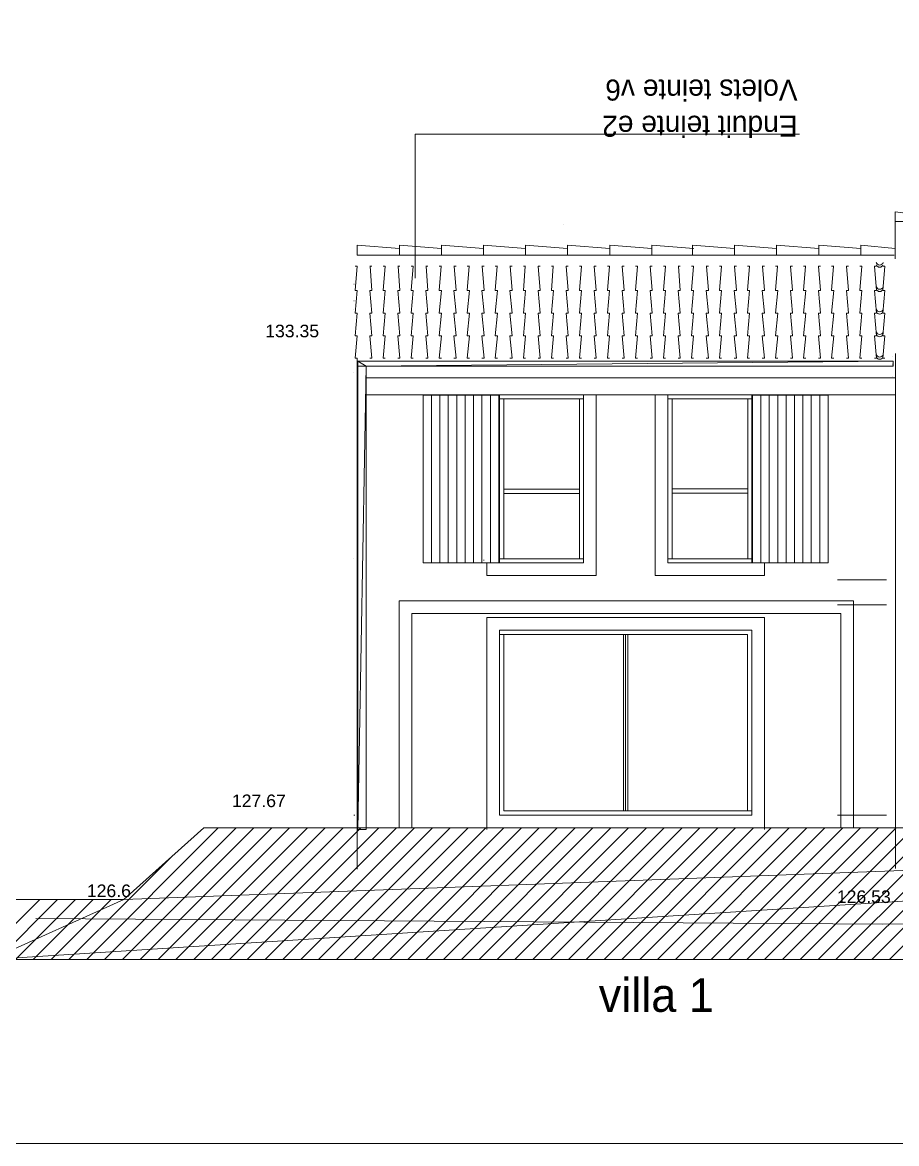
# Model space of a CAD drawing. Header units: metres. Extents: x -12536 to 12621, y -17191 to 9596.
# Drawn here: x -11433 to -10914, y 3949 to 4616 of the extents above; entities that cross this region are included whole.
import ezdxf
from ezdxf.enums import TextEntityAlignment as Align
from ezdxf.lldxf.tags import DXFTag

# ---------------------------------------------------------------- set-up
doc = ezdxf.new("R2010")
doc.units = ezdxf.units.M
doc.header["$MEASUREMENT"] = 0
for name, color, linetype in [('Calque commun', 7, 'Continuous'), ('Cotations', 7, 'Continuous'), ('Layer59', 7, 'Continuous'), ('Textes', 7, 'Continuous')]:
    doc.layers.add(name, color=color, linetype=linetype)
doc.styles.add('Arial15', font='arial.ttf', dxfattribs={"height": 0.15})
doc.styles.add('Century Gothic32', font='GOTHIC.TTF', dxfattribs={"height": 0.25})
doc.styles.add('Century Gothic4', font='GOTHIC.TTF', dxfattribs={"height": 0.4})
tags = doc.linetypes.add('HIDDEN', pattern=[0.375, 0.25, -0.125]).pattern_tags.tags
tags[6:7] = [DXFTag(74, 4), DXFTag(75, 0), DXFTag(340, '0'), DXFTag(46, 1.0), DXFTag(50, 0.0), DXFTag(44, 0.0), DXFTag(45, 0.0)]
tags[4:5] = [DXFTag(74, 4), DXFTag(75, 0), DXFTag(340, '0'), DXFTag(46, 1.0), DXFTag(50, 0.0), DXFTag(44, 0.0), DXFTag(45, 0.0)]

# ---------------------------------------------------------------- blocks, each defined once
blk = doc.blocks.new('hatch7')
at = {"layer": 'Calque commun', "color": 8, "linetype": 'Continuous', "lineweight": 5}
for p, q in [((-58.632, 12.933), (-58.632, 14.929)), ((-58.532, 12.933), (-58.532, 14.929)), ((-58.432, 12.933), (-58.432, 14.929)), ((-58.332, 12.933), (-58.332, 14.929)), ((-58.232, 12.933), (-58.232, 14.929)), ((-58.132, 12.933), (-58.132, 14.929)), ((-58.032, 12.933), (-58.032, 14.929)), ((-57.932, 12.933), (-57.932, 14.929)), ((-57.832, 12.933), (-57.832, 14.929)), ((-57.732, 12.933), (-57.732, 14.929))]:
    blk.add_line(p, q, dxfattribs=at)
mesh = blk.add_polyface(dxfattribs=at)
corners = [(-58.64, 14.929), (-58.64, 12.933), (-57.732, 12.933), (-57.732, 14.929)]
mesh.append_faces([[corners[k] for k in face] for face in [(0, 1, 2, 3)]], dxfattribs={"color": 8})
blk = doc.blocks.new('hatch8')
at = {"layer": 'Calque commun', "color": 8, "linetype": 'Continuous', "lineweight": 5}
for p, q in [((-62.448, 14.929), (-62.448, 12.933)), ((-62.348, 14.929), (-62.348, 12.933)), ((-62.248, 14.929), (-62.248, 12.933)), ((-62.148, 14.929), (-62.148, 12.933)), ((-62.048, 14.929), (-62.048, 12.933)), ((-61.948, 14.929), (-61.948, 12.933)), ((-61.848, 14.929), (-61.848, 12.933)), ((-61.748, 14.929), (-61.748, 12.933)), ((-61.648, 14.929), (-61.648, 12.933))]:
    blk.add_line(p, q, dxfattribs=at)
mesh = blk.add_polyface(dxfattribs=at)
corners = [(-61.64, 14.929), (-62.548, 14.929), (-62.548, 12.933), (-61.64, 12.933)]
mesh.append_faces([[corners[k] for k in face] for face in [(0, 1, 2, 3)]], dxfattribs={"color": 8})
blk = doc.blocks.new('@dwg_exp4')
at = {"layer": 'Cotations', "color": 212, "linetype": 'ByBlock', "lineweight": -2, "style": 'Arial15'}
blk.add_text('133.35', height=0.15, dxfattribs=at).set_placement((-64.105, 15.616), align=Align.CENTER)
blk = doc.blocks.new('@dwg_exp19')
at = {"layer": 'Cotations', "color": 212, "linetype": 'ByBlock', "lineweight": -2, "style": 'Arial15'}
blk.add_text('127.67', height=0.15, dxfattribs=at).set_placement((-64.501, 10.028), align=Align.CENTER)
blk = doc.blocks.new('@dwg_exp20')
at = {"layer": 'Cotations', "color": 212, "linetype": 'ByBlock', "lineweight": -2, "style": 'Arial15'}
blk.add_text('126.6', height=0.15, dxfattribs=at).set_placement((-66.284, 8.958), align=Align.CENTER)
blk = doc.blocks.new('@dwg_exp21')
at = {"layer": 'Cotations', "color": 212, "linetype": 'ByBlock', "lineweight": -2, "style": 'Arial15'}
blk.add_text('126.53', height=0.15, dxfattribs=at).set_placement((-57.308, 8.888), align=Align.CENTER)
blk = doc.blocks.new('hatch27')
at = {"layer": 'Calque commun', "color": 7, "linetype": 'Continuous', "lineweight": 5}
for p, q in [((-64.984, 9.78), (-66.548, 8.216)), ((-64.772, 9.78), (-66.336, 8.216)), ((-64.56, 9.78), (-66.124, 8.216)), ((-64.348, 9.78), (-65.911, 8.216)), ((-64.135, 9.78), (-65.699, 8.216)), ((-63.923, 9.78), (-65.487, 8.216)), ((-63.711, 9.78), (-65.275, 8.216)), ((-63.499, 9.78), (-65.063, 8.216)), ((-63.287, 9.78), (-64.851, 8.216)), ((-63.075, 9.78), (-64.639, 8.216)), ((-62.863, 9.78), (-64.427, 8.216)), ((-62.651, 9.78), (-64.214, 8.216)), ((-62.438, 9.78), (-64.002, 8.216)), ((-62.226, 9.78), (-63.79, 8.216)), ((-62.014, 9.78), (-63.578, 8.216)), ((-61.802, 9.78), (-63.366, 8.216)), ((-61.59, 9.78), (-63.154, 8.216)), ((-61.378, 9.78), (-62.942, 8.216)), ((-61.166, 9.78), (-62.73, 8.216)), ((-60.953, 9.78), (-62.517, 8.216)), ((-60.741, 9.78), (-62.305, 8.216)), ((-60.529, 9.78), (-62.093, 8.216)), ((-60.317, 9.78), (-61.881, 8.216)), ((-60.105, 9.78), (-61.669, 8.216)), ((-59.893, 9.78), (-61.457, 8.216)), ((-59.681, 9.78), (-61.245, 8.216)), ((-59.469, 9.78), (-61.033, 8.216)), ((-59.256, 9.78), (-60.82, 8.216)), ((-59.044, 9.78), (-60.608, 8.216)), ((-58.832, 9.78), (-60.396, 8.216)), ((-58.62, 9.78), (-60.184, 8.216)), ((-58.408, 9.78), (-59.972, 8.216)), ((-58.196, 9.78), (-59.76, 8.216)), ((-57.984, 9.78), (-59.548, 8.216)), ((-57.771, 9.78), (-59.336, 8.216)), ((-57.559, 9.78), (-59.123, 8.216)), ((-57.347, 9.78), (-58.911, 8.216)), ((-57.135, 9.78), (-58.699, 8.216)), ((-56.923, 9.78), (-58.487, 8.216)), ((-56.711, 9.78), (-58.275, 8.216)), ((-56.499, 9.78), (-58.063, 8.216)), ((-56.287, 9.78), (-57.851, 8.216)), ((-56.074, 9.78), (-57.639, 8.216)), ((-55.862, 9.78), (-57.426, 8.216)), ((-55.65, 9.78), (-57.214, 8.216)), ((-55.438, 9.78), (-57.002, 8.216)), ((-65.551, 9.425), (-66.76, 8.216)), ((-67.107, 8.93), (-67.691, 8.346)), ((-66.895, 8.93), (-67.608, 8.216)), ((-66.683, 8.929), (-67.396, 8.216)), ((-66.471, 8.929), (-67.184, 8.216)), ((-66.259, 8.929), (-66.972, 8.216))]:
    blk.add_line(p, q, dxfattribs=at)
at = {"layer": 'Calque commun', "color": 7, "linetype": 'Continuous', "lineweight": 20}
mesh = blk.add_polyface(dxfattribs=at)
corners = [(-38.978, 8.929), (-38.937, 8.929), (-38.937, 8.216), (-43.221, 9.78), (-66.106, 8.929), (-67.691, 8.216), (-67.691, 8.93), (-38.978, 9.099), (-65.154, 9.78)]
mesh.append_faces([[corners[k] for k in face] for face in [(0, 3, 7)]], dxfattribs={"vtx0": -1, "color": 7})
mesh.append_faces([[corners[k] for k in face] for face in [(5, 3, 2)]], dxfattribs={"vtx0": -1, "vtx1": -1, "color": 7})
mesh.append_faces([[corners[k] for k in face] for face in [(0, 2, 3), (4, 3, 5)]], dxfattribs={"vtx0": -1, "vtx1": -1, "vtx2": -1, "color": 7})
mesh.append_faces([[corners[k] for k in face] for face in [(6, 4, 5)]], dxfattribs={"vtx1": -1, "color": 7})
mesh.append_faces([[corners[k] for k in face] for face in [(0, 1, 2), (4, 8, 3)]], dxfattribs={"vtx2": -1, "color": 7})
blk = doc.blocks.new('TOIT FACADE 40')
at = {"layer": 'Calque commun', "color": 7, "linetype": 'Continuous', "lineweight": 5}
for p, q in [((77.169, -18.199), (77.169, -18.643)), ((70.771, -25.9), (70.771, -19.825)), ((77.17, -20.008), (77.17, -19.768)), ((77.171, -25.892), (77.17, -20.008))]:
    blk.add_line(p, q, dxfattribs=at)
at = {"layer": 'Layer59', "color": 32, "linetype": 'Continuous', "lineweight": 5}
for p, q in [((70.746, -18.73), (70.771, -18.73)), ((70.746, -19.019), (70.769, -18.731)), ((70.921, -18.731), (70.946, -18.731)), ((70.923, -18.731), (70.946, -19.019)), ((71.079, -19.019), (71.102, -18.731)), ((71.079, -18.731), (71.104, -18.731)), ((71.254, -18.731), (71.279, -18.731)), ((71.256, -18.731), (71.279, -19.019)), ((71.413, -19.019), (71.436, -18.731)), ((71.413, -18.731), (71.437, -18.731)), ((71.587, -18.731), (71.612, -18.731)), ((71.589, -18.731), (71.612, -19.019)), ((71.746, -19.019), (71.769, -18.731)), ((71.746, -18.731), (71.771, -18.731)), ((71.921, -18.731), (71.946, -18.731)), ((71.923, -18.731), (71.946, -19.019)), ((72.079, -19.019), (72.102, -18.731)), ((72.079, -18.731), (72.104, -18.731)), ((72.254, -18.731), (72.279, -18.731)), ((72.256, -18.731), (72.279, -19.019)), ((72.413, -19.019), (72.436, -18.731)), ((72.413, -18.731), (72.437, -18.731)), ((72.587, -18.731), (72.612, -18.731)), ((72.589, -18.731), (72.612, -19.019)), ((72.746, -19.019), (72.769, -18.731)), ((72.746, -18.731), (72.771, -18.731)), ((72.921, -18.731), (72.946, -18.731)), ((72.923, -18.731), (72.946, -19.019)), ((73.079, -19.019), (73.102, -18.731)), ((73.079, -18.731), (73.104, -18.731)), ((73.254, -18.731), (73.279, -18.731)), ((73.256, -18.731), (73.279, -19.019)), ((73.413, -19.019), (73.436, -18.731)), ((73.413, -18.731), (73.437, -18.731)), ((73.587, -18.731), (73.612, -18.731)), ((73.589, -18.731), (73.612, -19.019)), ((73.746, -19.019), (73.769, -18.731)), ((73.746, -18.731), (73.771, -18.731)), ((73.921, -18.731), (73.946, -18.731)), ((73.923, -18.731), (73.946, -19.019)), ((74.079, -19.019), (74.102, -18.731)), ((74.079, -18.731), (74.104, -18.731)), ((74.254, -18.731), (74.279, -18.731)), ((74.256, -18.731), (74.279, -19.019)), ((74.413, -19.019), (74.436, -18.731)), ((74.413, -18.731), (74.437, -18.731)), ((74.587, -18.731), (74.612, -18.731)), ((74.589, -18.731), (74.612, -19.019)), ((74.746, -19.019), (74.769, -18.731)), ((74.746, -18.731), (74.771, -18.731)), ((74.921, -18.731), (74.946, -18.731)), ((74.923, -18.731), (74.946, -19.019)), ((75.079, -19.019), (75.102, -18.731)), ((75.079, -18.731), (75.104, -18.731)), ((75.254, -18.731), (75.279, -18.731)), ((75.256, -18.731), (75.279, -19.019)), ((75.412, -19.019), (75.435, -18.731)), ((75.412, -18.731), (75.437, -18.731)), ((75.587, -18.731), (75.612, -18.731)), ((75.589, -18.731), (75.612, -19.019)), ((75.746, -19.019), (75.769, -18.731)), ((75.746, -18.731), (75.771, -18.731)), ((75.921, -18.731), (75.946, -18.731)), ((75.923, -18.731), (75.946, -19.019)), ((76.079, -19.019), (76.102, -18.731)), ((76.079, -18.731), (76.104, -18.731)), ((76.254, -18.731), (76.279, -18.731)), ((76.256, -18.731), (76.279, -19.019)), ((76.412, -19.019), (76.435, -18.731)), ((76.412, -18.731), (76.437, -18.731)), ((76.587, -18.731), (76.612, -18.731)), ((76.589, -18.731), (76.612, -19.019)), ((76.746, -19.019), (76.769, -18.731)), ((76.746, -18.731), (76.771, -18.731)), ((76.921, -18.731), (76.946, -18.731)), ((76.923, -18.731), (76.946, -19.019)), ((77.021, -19.019), (77.044, -18.731)), ((77.021, -18.731), (77.046, -18.731)), ((70.746, -19.287), (70.771, -19.019)), ((70.746, -19.019), (70.771, -19.019)), ((70.921, -19.019), (70.946, -19.288)), ((70.921, -19.019), (70.946, -19.019)), ((71.079, -19.288), (71.104, -19.019)), ((71.079, -19.019), (71.104, -19.019)), ((71.254, -19.019), (71.279, -19.288)), ((71.254, -19.019), (71.279, -19.019)), ((71.413, -19.288), (71.437, -19.019)), ((71.413, -19.019), (71.437, -19.019)), ((71.587, -19.019), (71.612, -19.288)), ((71.587, -19.019), (71.612, -19.019)), ((71.746, -19.288), (71.771, -19.019)), ((71.746, -19.019), (71.771, -19.019)), ((71.921, -19.019), (71.946, -19.288)), ((71.921, -19.019), (71.946, -19.019)), ((72.079, -19.288), (72.104, -19.019)), ((72.079, -19.019), (72.104, -19.019)), ((72.254, -19.019), (72.279, -19.288)), ((72.254, -19.019), (72.279, -19.019)), ((72.413, -19.288), (72.437, -19.019)), ((72.413, -19.019), (72.437, -19.019)), ((72.587, -19.019), (72.612, -19.288)), ((72.587, -19.019), (72.612, -19.019)), ((72.746, -19.288), (72.771, -19.019)), ((72.746, -19.019), (72.771, -19.019)), ((72.921, -19.019), (72.946, -19.288)), ((72.921, -19.019), (72.946, -19.019)), ((73.079, -19.288), (73.104, -19.019)), ((73.079, -19.019), (73.104, -19.019)), ((73.254, -19.019), (73.279, -19.288)), ((73.254, -19.019), (73.279, -19.019)), ((73.413, -19.288), (73.437, -19.019)), ((73.413, -19.019), (73.437, -19.019)), ((73.587, -19.019), (73.612, -19.288)), ((73.587, -19.019), (73.612, -19.019)), ((73.746, -19.288), (73.771, -19.019)), ((73.746, -19.019), (73.771, -19.019)), ((73.921, -19.019), (73.946, -19.288)), ((73.921, -19.019), (73.946, -19.019)), ((74.079, -19.288), (74.104, -19.019)), ((74.079, -19.019), (74.104, -19.019)), ((74.254, -19.019), (74.279, -19.288)), ((74.254, -19.019), (74.279, -19.019)), ((74.413, -19.288), (74.437, -19.019)), ((74.413, -19.019), (74.437, -19.019)), ((74.587, -19.019), (74.612, -19.288)), ((74.587, -19.019), (74.612, -19.019)), ((74.746, -19.288), (74.771, -19.019)), ((74.746, -19.019), (74.771, -19.019)), ((74.921, -19.019), (74.946, -19.288)), ((74.921, -19.019), (74.946, -19.019)), ((75.079, -19.288), (75.104, -19.019)), ((75.079, -19.019), (75.104, -19.019)), ((75.254, -19.019), (75.279, -19.288)), ((75.254, -19.019), (75.279, -19.019)), ((75.412, -19.288), (75.437, -19.019)), ((75.412, -19.019), (75.437, -19.019)), ((75.587, -19.019), (75.612, -19.288)), ((75.587, -19.019), (75.612, -19.019)), ((75.746, -19.288), (75.771, -19.019)), ((75.746, -19.019), (75.771, -19.019)), ((75.921, -19.019), (75.946, -19.288)), ((75.921, -19.019), (75.946, -19.019)), ((76.079, -19.288), (76.104, -19.019)), ((76.079, -19.019), (76.104, -19.019)), ((76.254, -19.019), (76.279, -19.288)), ((76.254, -19.019), (76.279, -19.019)), ((76.412, -19.288), (76.437, -19.019)), ((76.412, -19.019), (76.437, -19.019)), ((76.587, -19.019), (76.612, -19.288)), ((76.587, -19.019), (76.612, -19.019)), ((76.746, -19.288), (76.771, -19.019)), ((76.746, -19.019), (76.771, -19.019)), ((76.921, -19.019), (76.946, -19.288)), ((76.921, -19.019), (76.946, -19.019)), ((77.021, -19.288), (77.046, -19.019)), ((77.021, -19.019), (77.046, -19.019)), ((70.746, -19.556), (70.771, -19.287)), ((70.746, -19.287), (70.771, -19.287)), ((70.921, -19.288), (70.946, -19.556)), ((70.921, -19.288), (70.946, -19.288)), ((71.079, -19.556), (71.104, -19.288)), ((71.079, -19.288), (71.104, -19.288)), ((71.254, -19.288), (71.279, -19.556)), ((71.254, -19.288), (71.279, -19.288)), ((71.413, -19.556), (71.437, -19.288)), ((71.413, -19.288), (71.437, -19.288)), ((71.587, -19.288), (71.612, -19.556)), ((71.587, -19.288), (71.612, -19.288)), ((71.746, -19.556), (71.771, -19.288)), ((71.746, -19.288), (71.771, -19.288)), ((71.921, -19.288), (71.946, -19.556)), ((71.921, -19.288), (71.946, -19.288)), ((72.079, -19.556), (72.104, -19.288)), ((72.079, -19.288), (72.104, -19.288)), ((72.254, -19.288), (72.279, -19.556)), ((72.254, -19.288), (72.279, -19.288)), ((72.413, -19.556), (72.437, -19.288)), ((72.413, -19.288), (72.437, -19.288)), ((72.587, -19.288), (72.612, -19.556)), ((72.587, -19.288), (72.612, -19.288)), ((72.746, -19.556), (72.771, -19.288)), ((72.746, -19.288), (72.771, -19.288)), ((72.921, -19.288), (72.946, -19.556)), ((72.921, -19.288), (72.946, -19.288)), ((73.079, -19.556), (73.104, -19.288)), ((73.079, -19.288), (73.104, -19.288)), ((73.254, -19.288), (73.279, -19.556)), ((73.254, -19.288), (73.279, -19.288)), ((73.413, -19.556), (73.437, -19.288)), ((73.413, -19.288), (73.437, -19.288)), ((73.587, -19.288), (73.612, -19.556)), ((73.587, -19.288), (73.612, -19.288)), ((73.746, -19.556), (73.771, -19.288)), ((73.746, -19.288), (73.771, -19.288)), ((73.921, -19.288), (73.946, -19.556)), ((73.921, -19.288), (73.946, -19.288)), ((74.079, -19.556), (74.104, -19.288)), ((74.079, -19.288), (74.104, -19.288)), ((74.254, -19.288), (74.279, -19.556)), ((74.254, -19.288), (74.279, -19.288)), ((74.413, -19.556), (74.437, -19.288)), ((74.413, -19.288), (74.437, -19.288)), ((74.587, -19.288), (74.612, -19.556)), ((74.587, -19.288), (74.612, -19.288)), ((74.746, -19.556), (74.771, -19.288)), ((74.746, -19.288), (74.771, -19.288)), ((74.921, -19.288), (74.946, -19.556)), ((74.921, -19.288), (74.946, -19.288)), ((75.079, -19.556), (75.104, -19.288)), ((75.079, -19.288), (75.104, -19.288)), ((75.254, -19.288), (75.279, -19.556)), ((75.254, -19.288), (75.279, -19.288)), ((75.412, -19.556), (75.437, -19.288)), ((75.412, -19.288), (75.437, -19.288)), ((75.587, -19.288), (75.612, -19.556)), ((75.587, -19.288), (75.612, -19.288)), ((75.746, -19.556), (75.771, -19.288)), ((75.746, -19.288), (75.771, -19.288)), ((75.921, -19.288), (75.946, -19.556)), ((75.921, -19.288), (75.946, -19.288)), ((76.079, -19.556), (76.104, -19.288)), ((76.079, -19.288), (76.104, -19.288)), ((76.254, -19.288), (76.279, -19.556)), ((76.254, -19.288), (76.279, -19.288)), ((76.412, -19.556), (76.437, -19.288)), ((76.412, -19.288), (76.437, -19.288)), ((76.587, -19.288), (76.612, -19.556)), ((76.587, -19.288), (76.612, -19.288)), ((76.746, -19.556), (76.771, -19.288)), ((76.746, -19.288), (76.771, -19.288)), ((76.921, -19.288), (76.946, -19.556)), ((76.921, -19.288), (76.946, -19.288)), ((77.021, -19.556), (77.046, -19.288)), ((77.021, -19.288), (77.046, -19.288)), ((70.746, -19.825), (70.771, -19.556)), ((70.746, -19.556), (70.771, -19.556)), ((70.921, -19.556), (70.946, -19.825)), ((70.921, -19.556), (70.946, -19.556)), ((71.079, -19.825), (71.104, -19.556)), ((71.079, -19.556), (71.104, -19.556)), ((71.254, -19.556), (71.279, -19.825)), ((71.254, -19.556), (71.279, -19.556)), ((71.413, -19.825), (71.437, -19.556)), ((71.413, -19.556), (71.437, -19.556)), ((71.587, -19.556), (71.612, -19.825)), ((71.587, -19.556), (71.612, -19.556)), ((71.746, -19.825), (71.771, -19.556)), ((71.746, -19.556), (71.771, -19.556)), ((71.921, -19.556), (71.946, -19.825)), ((71.921, -19.556), (71.946, -19.556)), ((72.079, -19.825), (72.104, -19.556)), ((72.079, -19.556), (72.104, -19.556)), ((72.254, -19.556), (72.279, -19.825)), ((72.254, -19.556), (72.279, -19.556)), ((72.413, -19.825), (72.437, -19.556)), ((72.413, -19.556), (72.437, -19.556)), ((72.587, -19.556), (72.612, -19.825)), ((72.587, -19.556), (72.612, -19.556)), ((72.746, -19.825), (72.771, -19.556)), ((72.746, -19.556), (72.771, -19.556)), ((72.921, -19.556), (72.946, -19.825)), ((72.921, -19.556), (72.946, -19.556)), ((73.079, -19.825), (73.104, -19.556)), ((73.079, -19.556), (73.104, -19.556)), ((73.254, -19.556), (73.279, -19.825)), ((73.254, -19.556), (73.279, -19.556)), ((73.413, -19.825), (73.437, -19.556)), ((73.413, -19.556), (73.437, -19.556)), ((73.587, -19.556), (73.612, -19.825)), ((73.587, -19.556), (73.612, -19.556)), ((73.746, -19.825), (73.771, -19.556)), ((73.746, -19.556), (73.771, -19.556)), ((73.921, -19.556), (73.946, -19.825)), ((73.921, -19.556), (73.946, -19.556)), ((74.079, -19.825), (74.104, -19.556)), ((74.079, -19.556), (74.104, -19.556)), ((74.254, -19.556), (74.279, -19.825)), ((74.254, -19.556), (74.279, -19.556)), ((74.413, -19.825), (74.437, -19.556)), ((74.413, -19.556), (74.437, -19.556)), ((74.587, -19.556), (74.612, -19.825)), ((74.587, -19.556), (74.612, -19.556)), ((74.746, -19.825), (74.771, -19.556)), ((74.746, -19.556), (74.771, -19.556)), ((74.921, -19.556), (74.946, -19.825)), ((74.921, -19.556), (74.946, -19.556)), ((75.079, -19.825), (75.104, -19.556)), ((75.079, -19.556), (75.104, -19.556)), ((75.254, -19.556), (75.279, -19.825)), ((75.254, -19.556), (75.279, -19.556)), ((75.412, -19.825), (75.437, -19.556)), ((75.412, -19.556), (75.437, -19.556)), ((75.587, -19.556), (75.612, -19.825)), ((75.587, -19.556), (75.612, -19.556)), ((75.746, -19.825), (75.771, -19.556)), ((75.746, -19.556), (75.771, -19.556)), ((75.921, -19.556), (75.946, -19.825)), ((75.921, -19.556), (75.946, -19.556)), ((76.079, -19.825), (76.104, -19.556)), ((76.079, -19.556), (76.104, -19.556)), ((76.254, -19.556), (76.279, -19.825)), ((76.254, -19.556), (76.279, -19.556)), ((76.412, -19.825), (76.437, -19.556)), ((76.412, -19.556), (76.437, -19.556)), ((76.587, -19.556), (76.612, -19.825)), ((76.587, -19.556), (76.612, -19.556)), ((76.746, -19.825), (76.771, -19.556)), ((76.746, -19.556), (76.771, -19.556)), ((76.921, -19.556), (76.946, -19.825)), ((76.921, -19.556), (76.946, -19.556)), ((77.021, -19.825), (77.046, -19.556)), ((77.021, -19.556), (77.046, -19.556)), ((70.746, -19.825), (70.771, -19.825)), ((70.921, -19.825), (70.946, -19.825)), ((71.079, -19.825), (71.104, -19.825)), ((71.254, -19.825), (71.279, -19.825)), ((71.413, -19.825), (71.437, -19.825)), ((71.587, -19.825), (71.612, -19.825)), ((71.746, -19.825), (71.771, -19.825)), ((71.921, -19.825), (71.946, -19.825)), ((72.079, -19.825), (72.104, -19.825)), ((72.254, -19.825), (72.279, -19.825)), ((72.413, -19.825), (72.437, -19.825)), ((72.587, -19.825), (72.612, -19.825)), ((72.746, -19.825), (72.771, -19.825)), ((72.921, -19.825), (72.946, -19.825)), ((73.079, -19.825), (73.104, -19.825)), ((73.254, -19.825), (73.279, -19.825)), ((73.413, -19.825), (73.437, -19.825)), ((73.587, -19.825), (73.612, -19.825)), ((73.746, -19.825), (73.771, -19.825)), ((73.921, -19.825), (73.946, -19.825)), ((74.079, -19.825), (74.104, -19.825)), ((74.254, -19.825), (74.279, -19.825)), ((74.413, -19.825), (74.437, -19.825)), ((74.587, -19.825), (74.612, -19.825)), ((74.746, -19.825), (74.771, -19.825)), ((74.921, -19.825), (74.946, -19.825)), ((75.079, -19.825), (75.104, -19.825)), ((75.254, -19.825), (75.279, -19.825)), ((75.412, -19.825), (75.437, -19.825)), ((75.587, -19.825), (75.612, -19.825)), ((75.746, -19.825), (75.771, -19.825)), ((75.921, -19.825), (75.946, -19.825)), ((76.079, -19.825), (76.104, -19.825)), ((76.254, -19.825), (76.279, -19.825)), ((76.412, -19.825), (76.437, -19.825)), ((76.587, -19.825), (76.612, -19.825)), ((76.746, -19.825), (76.771, -19.825)), ((76.921, -19.825), (76.946, -19.825)), ((77.021, -19.825), (77.046, -19.825)), ((71.109, -20.058), (71.138, -20.058)), ((71.338, -20.058), (71.368, -20.058)), ((71.568, -20.058), (71.598, -20.058)), ((71.798, -20.058), (71.828, -20.058)), ((72.028, -20.058), (72.057, -20.058)), ((72.257, -20.058), (72.287, -20.058)), ((72.487, -20.058), (72.517, -20.058)), ((72.717, -20.058), (72.747, -20.058)), ((72.947, -20.058), (72.976, -20.058)), ((73.176, -20.058), (73.206, -20.058)), ((73.406, -20.058), (73.436, -20.058)), ((73.636, -20.058), (73.665, -20.058)), ((73.865, -20.058), (73.895, -20.058)), ((74.095, -20.058), (74.125, -20.058)), ((74.325, -20.058), (74.355, -20.058)), ((74.555, -20.058), (74.584, -20.058)), ((74.784, -20.058), (74.814, -20.058)), ((75.014, -20.058), (75.044, -20.058)), ((75.244, -20.058), (75.274, -20.058)), ((75.474, -20.058), (75.503, -20.058)), ((75.703, -20.058), (75.733, -20.058)), ((75.933, -20.058), (75.963, -20.058)), ((76.163, -20.058), (76.192, -20.058)), ((76.392, -20.058), (76.422, -20.058)), ((76.622, -20.058), (76.652, -20.058)), ((76.852, -20.058), (76.882, -20.058)), ((77.082, -20.058), (77.111, -20.058))]:
    blk.add_line(p, q, dxfattribs=at)
for points in [[(77.472, -18.122, 0), (77.169, -18.081, 0), (77.169, -18.199, 0), (77.472, -18.199, 0), (77.472, -18.122, 0)], [(71.273, -18.521, 0), (70.771, -18.481, 0), (70.771, -18.599, 0), (71.273, -18.599, 0), (71.273, -18.521, 0)], [(71.773, -18.521, 0), (71.273, -18.481, 0), (71.273, -18.599, 0), (71.773, -18.599, 0), (71.773, -18.521, 0)], [(72.273, -18.521, 0), (71.773, -18.481, 0), (71.773, -18.599, 0), (72.273, -18.599, 0), (72.273, -18.521, 0)], [(72.773, -18.521, 0), (72.273, -18.481, 0), (72.273, -18.599, 0), (72.773, -18.599, 0), (72.773, -18.521, 0)], [(73.273, -18.521, 0), (72.773, -18.481, 0), (72.773, -18.599, 0), (73.273, -18.599, 0), (73.273, -18.521, 0)], [(73.773, -18.521, 0), (73.273, -18.481, 0), (73.273, -18.599, 0), (73.773, -18.599, 0), (73.773, -18.521, 0)], [(74.273, -18.521, 0), (73.773, -18.481, 0), (73.773, -18.599, 0), (74.273, -18.599, 0), (74.273, -18.521, 0)], [(74.772, -18.521, 0), (74.273, -18.481, 0), (74.273, -18.599, 0), (74.758, -18.599, 0)], [(75.258, -18.521, 0), (74.758, -18.481, 0), (74.758, -18.599, 0), (75.258, -18.599, 0), (75.258, -18.521, 0)], [(75.758, -18.521, 0), (75.258, -18.481, 0), (75.258, -18.599, 0), (75.758, -18.599, 0), (75.758, -18.521, 0)], [(76.258, -18.521, 0), (75.758, -18.481, 0), (75.758, -18.599, 0), (76.258, -18.599, 0), (76.258, -18.521, 0)], [(76.758, -18.521, 0), (76.258, -18.481, 0), (76.258, -18.599, 0), (76.758, -18.599, 0), (76.758, -18.521, 0)], [(77.169, -18.521, 0), (76.758, -18.481, 0), (76.758, -18.599, 0), (77.155, -18.599, 0)]]:
    blk.add_polyline3d(points, dxfattribs=at)
for centre, radius, start, end in [((76.984, -18.673), 0.0425, 194.9445, 344.5538), ((76.983, -18.701), 0.0412, 199.9044, 339.5843), ((76.984, -18.961), 0.0425, 194.9475, 344.5526), ((76.983, -18.99), 0.0412, 199.9032, 339.5847), ((76.984, -19.23), 0.0425, 194.947, 344.5529), ((76.983, -19.258), 0.0412, 199.9048, 339.5842), ((76.984, -19.499), 0.0425, 194.9457, 344.5533), ((76.983, -19.527), 0.0412, 199.9026, 339.5849), ((76.984, -19.767), 0.0425, 194.946, 344.5532), ((76.983, -19.796), 0.0412, 199.9031, 339.5846)]:
    blk.add_arc(centre, radius, start, end, dxfattribs=at)

msp = doc.modelspace()

# ---------------------------------------------------------------- linework, layer by layer
at = {"layer": 'Calque commun', "color": 7, "linetype": 'Continuous', "lineweight": 5}
for p, q in [((-11111.831, 4495.417), (-11111.831, 4495.417)), ((-11111.831, 4495.417), (-11111.831, 4495.417)), ((-11111.831, 4495.417), (-11111.831, 4495.337)), ((-11236.266, 4459.849), (-11236.029, 4459.849)), ((-11236.266, 4449.849), (-11236.029, 4449.849)), ((-10916.014, 4416.657), (-10916.014, 4416.572)), ((-11236.266, 4407.349), (-11236.266, 4407.349)), ((-11236.266, 4407.349), (-11236.266, 4407.349)), ((-11236.266, 4407.349), (-11236.266, 4407.349)), ((-11236.266, 4407.349), (-11236.266, 4407.349)), ((-10916.097, 4411.88), (-10915.492, 4411.88)), ((-11149.715, 4294.099), (-11149.715, 4394.099)), ((-11099.715, 4394.099), (-11149.715, 4394.099)), ((-11099.715, 4294.099), (-11099.715, 4394.099)), ((-11049.715, 4394.099), (-10999.715, 4394.099)), ((-11049.715, 4394.099), (-11049.715, 4294.099)), ((-10999.715, 4294.099), (-10999.715, 4394.099)), ((-10989.715, 4394.099), (-10999.586, 4394.099)), ((-11099.715, 4391.599), (-11149.715, 4391.599)), ((-11147.215, 4337.886), (-11147.215, 4391.599)), ((-11102.215, 4337.885), (-11102.215, 4391.599)), ((-11049.715, 4391.599), (-10999.715, 4391.599)), ((-11047.086, 4338.061), (-11047.086, 4391.775)), ((-11002.086, 4338.061), (-11002.086, 4391.775)), ((-11102.215, 4337.885), (-11147.215, 4337.886)), ((-11147.215, 4335.385), (-11147.215, 4337.886)), ((-11147.215, 4335.385), (-11102.215, 4335.385)), ((-11147.215, 4296.599), (-11147.215, 4335.385)), ((-11102.215, 4335.385), (-11102.215, 4337.885)), ((-11102.215, 4296.599), (-11102.215, 4335.385)), ((-11002.086, 4338.061), (-11047.086, 4338.061)), ((-11047.086, 4335.561), (-11047.086, 4338.061)), ((-11047.086, 4335.561), (-11002.086, 4335.561)), ((-11047.086, 4296.775), (-11047.086, 4335.561)), ((-11002.086, 4335.561), (-11002.086, 4338.061)), ((-11002.086, 4296.775), (-11002.086, 4335.561)), ((-11158.926, 4295.491), (-11158.926, 4296.019)), ((-11149.715, 4296.599), (-11099.715, 4296.599)), ((-11149.715, 4294.099), (-11099.715, 4294.099)), ((-10999.715, 4296.599), (-11049.715, 4296.599)), ((-10999.715, 4294.099), (-11049.715, 4294.099)), ((-10999.715, 4294.099), (-10981.55, 4294.099)), ((-10939.285, 4271.468), (-11209.287, 4271.468)), ((-11209.287, 4271.468), (-11209.287, 4136.468)), ((-10939.285, 4136.468), (-10939.285, 4271.468)), ((-10946.785, 4263.968), (-11201.787, 4263.968)), ((-11201.787, 4263.968), (-11201.787, 4136.468)), ((-10946.785, 4136.468), (-10946.785, 4263.968)), ((-11149.715, 4254.099), (-10999.715, 4254.099)), ((-11149.715, 4254.099), (-11149.715, 4254.099)), ((-11149.715, 4254.099), (-11149.715, 4254.099)), ((-11149.715, 4254.099), (-11149.715, 4254.099)), ((-11149.715, 4254.099), (-11149.715, 4254.099)), ((-11149.715, 4254.099), (-11149.715, 4144.099)), ((-10999.715, 4254.099), (-10999.715, 4144.099)), ((-11149.715, 4251.599), (-11147.215, 4251.599)), ((-11147.215, 4251.599), (-11147.215, 4146.599)), ((-11147.215, 4251.599), (-11002.215, 4251.599)), ((-11075.965, 4251.599), (-11075.965, 4146.599)), ((-11074.715, 4251.599), (-11074.715, 4146.599)), ((-11073.465, 4146.599), (-11073.465, 4251.599)), ((-11236.266, 4144.099), (-11235.792, 4144.099)), ((-10999.715, 4144.099), (-11149.715, 4144.099)), ((-11147.215, 4146.599), (-10999.715, 4146.599)), ((-11209.287, 4136.468), (-11201.787, 4136.468)), ((-10939.285, 4136.468), (-10946.785, 4136.468))]:
    msp.add_line(p, q, dxfattribs=at)
at = {"layer": 'Calque commun', "color": 23, "linetype": 'Continuous', "lineweight": -2}
for p, q in [((-11236.362, 4444.505), (-11236.362, 4444.505)), ((-10916.11, 4405.218), (-10916.11, 4405.218)), ((-11236.362, 4296.827), (-11236.362, 4296.827)), ((-11236.362, 4296.827), (-11236.362, 4296.827))]:
    msp.add_line(p, q, dxfattribs=at)
at = {"layer": 'Calque commun', "color": 7, "linetype": 'Continuous', "lineweight": -2}
msp.add_line((-10916.013, 4412.883), (-10916.014, 4412.883), dxfattribs=at)
at = {"layer": 'Calque commun', "color": 26, "linetype": 'HIDDEN', "lineweight": 20}
for p, q in [((-11425.437, 4082.702), (-10921.92, 4079.202)), ((-10921.92, 4079.202), (-10577.531, 4083.704)), ((-10921.92, 4079.202), (-10921.92, 4079.202))]:
    msp.add_line(p, q, dxfattribs=at)
at = {"layer": 'Calque commun', "color": 5, "linetype": 'Continuous', "lineweight": 20}
msp.add_polyline3d([(-10971.265, 4549.039, 0), (-11199.847, 4549.039, 0), (-11199.847, 4463.396, 0)], dxfattribs=at)
at = {"layer": 'Calque commun', "color": 5, "linetype": 'Continuous', "lineweight": 5}
for points in [[(-11157.215, 4393.924, 0), (-11157.215, 4394.133, 0), (-11092.215, 4394.133, 0), (-11092.215, 4294.099, 0), (-11092.215, 4286.599, 0), (-11157.215, 4286.599, 0), (-11157.215, 4294.099, 0)], [(-10992.215, 4393.924, 0), (-10992.215, 4394.133, 0), (-11057.215, 4394.133, 0), (-11057.215, 4294.099, 0), (-11057.215, 4286.599, 0), (-10992.215, 4286.599, 0), (-10992.215, 4294.099, 0)], [(-11157.215, 4135.528, 0), (-11157.215, 4261.599, 0), (-10992.215, 4261.599, 0), (-10992.215, 4135.527, 0)]]:
    msp.add_polyline3d(points, dxfattribs=at)
at = {"layer": 'Cotations', "color": 11, "linetype": 'HIDDEN', "lineweight": 20}
for p, q in [((-10948.787, 4284.099), (-10919.558, 4284.099)), ((-10948.787, 4269.099), (-10919.558, 4269.099)), ((-10948.787, 4144.099), (-10919.558, 4144.099))]:
    msp.add_line(p, q, dxfattribs=at)
at = {"layer": 'Cotations', "color": 7, "linetype": 'Continuous', "lineweight": 5}
msp.add_line((-11002.215, 4251.599), (-11002.215, 4146.599), dxfattribs=at)

# ---------------------------------------------------------------- block references
at = {"layer": 'Calque commun', "color": 0, "linetype": 'ByBlock', "lineweight": -2, "xscale": 50, "yscale": 50, "zscale": 50}
for name, p in [('TOIT FACADE 40', (-14772.826, 5407.02)), ('hatch8', (-8067.719, 3647.461)), ('hatch7', (-8067.719, 3647.461)), ('hatch27', (-8067.719, 3647.461))]:
    msp.add_blockref(name, p, dxfattribs=at)
at = {"layer": 'Cotations', "color": 0, "linetype": 'ByBlock', "lineweight": -2, "xscale": 50, "yscale": 50, "zscale": 50}
for name in ['@dwg_exp4', '@dwg_exp19', '@dwg_exp20', '@dwg_exp21']:
    msp.add_blockref(name, (-8067.719, 3647.461), dxfattribs=at)

# ---------------------------------------------------------------- texts
at = {"layer": 'Textes', "color": 5, "linetype": 'ByBlock', "lineweight": -2, "style": 'Century Gothic4'}
msp.add_text('villa 1', height=20, dxfattribs=at).set_placement((-11090.684, 4027.13))
at = {"layer": 'Textes', "color": 5, "linetype": 'ByBlock', "lineweight": -2, "insert": (-10972.508, 4581.711), "char_height": 12.5, "attachment_point": 7, "rotation": 180, "line_spacing_factor": 1.032, "style": 'Century Gothic32'}
msp.add_mtext('Enduit teinte e2\\PVolets teinte v6', dxfattribs=at)

# ---------------------------------------------------------------- meshes
at = {"layer": 'Calque commun', "color": 7, "linetype": 'Continuous', "lineweight": 5}
mesh = msp.add_polyface(dxfattribs=at)
corners = [(-6339.111, 8148.796), (-12339.111, 8148.796), (-12339.111, 3948.796), (-6339.111, 3948.796)]
mesh.append_faces([[corners[k] for k in face] for face in [(0, 1, 2, 3)]], dxfattribs={"color": 7})
at = {"layer": 'Calque commun', "color": 8, "linetype": 'Continuous', "lineweight": 5}
mesh = msp.add_polyface(dxfattribs=at)
corners = [(-11228.976, 4411.037), (-11228.976, 4135.528), (-11233.976, 4135.528), (-11233.976, 4414.099), (-10915.645, 4414.097), (-11233.976, 4411.037), (-10915.645, 4411.036)]
mesh.append_faces([[corners[k] for k in face] for face in [(3, 0, 5)]], dxfattribs={"vtx0": -1, "vtx1": -1, "color": 8})
mesh.append_faces([[corners[k] for k in face] for face in [(6, 0, 4)]], dxfattribs={"vtx1": -1, "color": 8})
mesh.append_faces([[corners[k] for k in face] for face in [(3, 4, 0), (2, 5, 0)]], dxfattribs={"vtx1": -1, "vtx2": -1, "color": 8})
mesh.append_faces([[corners[k] for k in face] for face in [(0, 1, 2)]], dxfattribs={"vtx2": -1, "color": 8})
at = {"layer": 'Calque commun', "color": 5, "linetype": 'Continuous', "lineweight": 5}
mesh = msp.add_polyface(dxfattribs=at)
corners = [(-11228.976, 4394.133), (-10914.337, 4394.133), (-10914.337, 4404.133), (-11228.976, 4404.133)]
mesh.append_faces([[corners[k] for k in face] for face in [(0, 1, 2, 3)]], dxfattribs={"color": 5})

doc.saveas('drawing.dxf')
